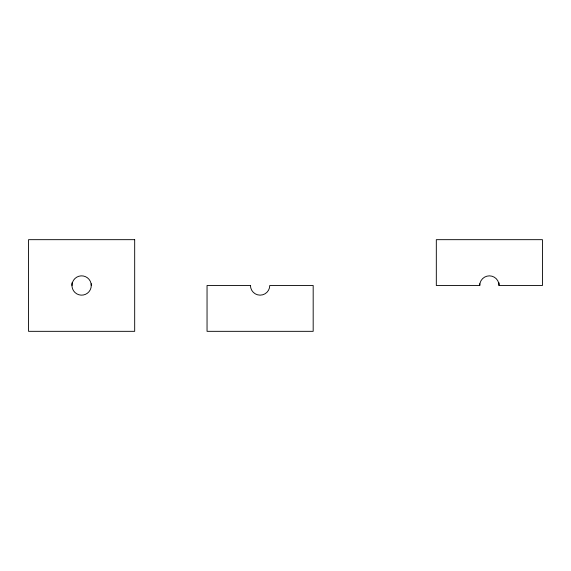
<?xml version="1.0" encoding="UTF-8"?>
<svg xmlns="http://www.w3.org/2000/svg" width="571" height="571" viewBox="0 0 571 571"><rect width="100%" height="100%" fill="white"/><g stroke="black" fill="none" stroke-linecap="round" stroke-linejoin="round"><path stroke-width="0.86" d="M479.733 285.5L436.315 285.5L436.315 239.67L542.45 239.67L542.45 285.5L499.033 285.5A9.65 9.65 0 0 0 489.383 275.85A9.65 9.65 0 0 0 479.733 285.5L479.733 283.723M499.033 282.831L499.033 285.5M91.267 283.723L91.267 285.5A9.65 9.65 0 0 1 76.792 293.858A9.65 9.65 0 0 1 76.792 277.142A9.65 9.65 0 0 1 91.267 285.5M71.967 282.831L71.967 285.5M134.685 239.67L28.55 239.67L28.55 331.33L134.685 331.33L134.685 239.67M250.462 285.5L207.045 285.5L207.045 331.33L313.179 331.33L313.179 285.5L269.762 285.5A9.65 9.65 0 0 1 260.112 295.15A9.65 9.65 0 0 1 250.462 285.5"/></g></svg>
